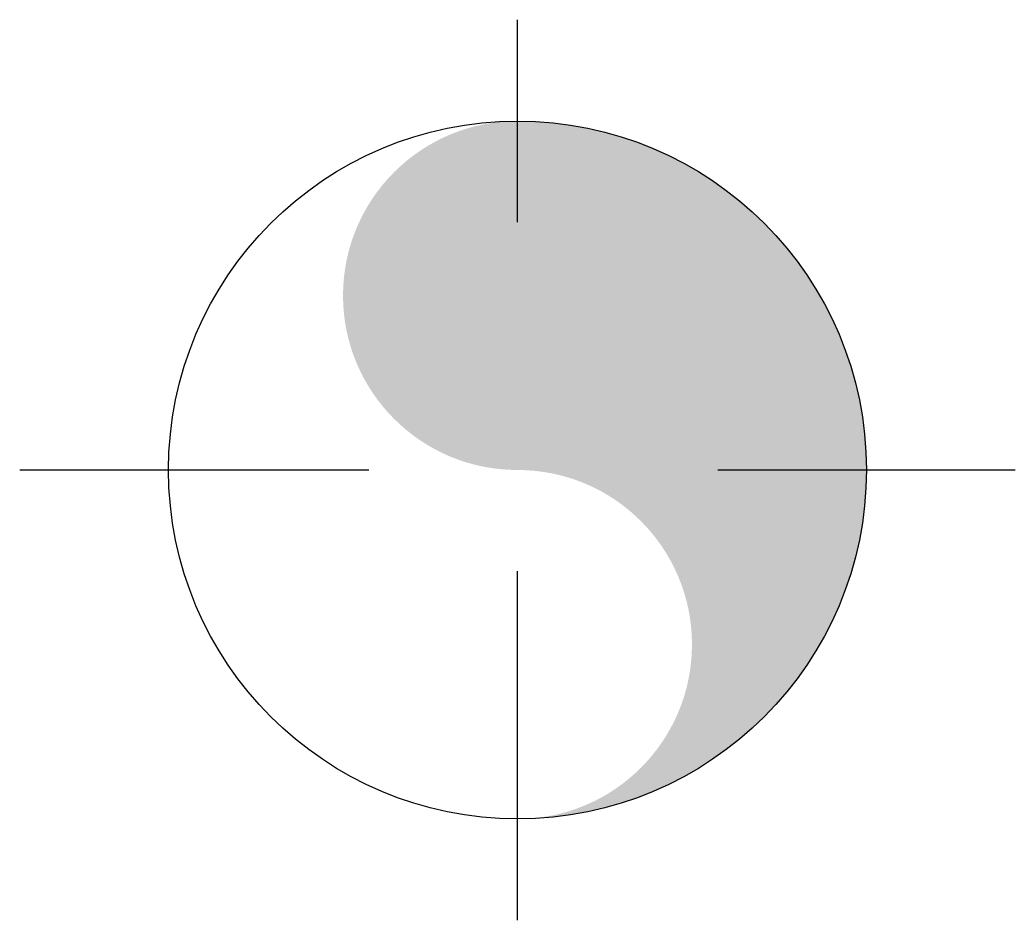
# Model space of a CAD drawing. Header units: millimetres. Extents: x -10191.849 to -10191.564, y -373.012 to -372.754.
import ezdxf

# ---------------------------------------------------------------- set-up
doc = ezdxf.new("R2010")
doc.units = ezdxf.units.MM
doc.linetypes.add('CENTER2', pattern=[1.125, 0.75, -0.125, 0.125, -0.125])
doc.layers.add('Tub_esgoto_símbolos', color=2, linetype='Continuous')

msp = doc.modelspace()

# ---------------------------------------------------------------- hatches: boundary and pattern name
at = {"layer": 'Tub_esgoto_símbolos'}
msp.add_hatch(color=1, dxfattribs=at).paths.add_polyline_path([(-10191.70631, -372.78252, 1), (-10191.70631, -372.88252, -1), (-10191.70631, -372.98252, 0.414214), (-10191.60631, -372.88252, 0.414214)])

# ---------------------------------------------------------------- linework, layer by layer
at = {"layer": 'Tub_esgoto_símbolos', "color": 1, "linetype": 'CENTER2', "ltscale": 0.1}
for p, q in [((-10191.70631, -373.01152), (-10191.70631, -372.75352)), ((-10191.84891, -372.88252), (-10191.56371, -372.88252))]:
    msp.add_line(p, q, dxfattribs=at)
at = {"layer": 'Tub_esgoto_símbolos'}
msp.add_circle((-10191.70631, -372.88252), 0.1, dxfattribs=at)

doc.saveas('drawing.dxf')
